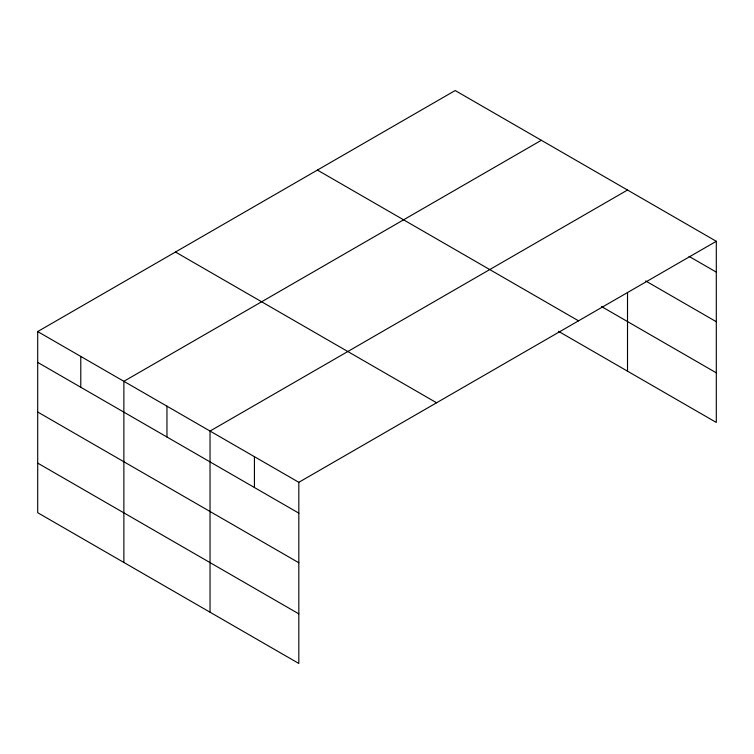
<?xml version="1.0" encoding="UTF-8"?>
<svg xmlns="http://www.w3.org/2000/svg" width="754" height="754" viewBox="0 0 754 754"><rect width="100%" height="100%" fill="white"/><g stroke="black" fill="none" stroke-linecap="round" stroke-linejoin="round"><path stroke-width="1.13" d="M558.384 331.26L716.3 422.438L716.3 241.289L455.18 90.537L37.7 331.562L37.7 512.711L298.82 663.463L298.82 482.315L716.3 241.289M541.353 140.282L123.873 381.317L123.873 562.465M627.516 190.027L210.036 431.062L210.036 612.21M689.062 256.388L716.3 272.119M645.678 280.95L716.3 321.722M601.466 306.529L716.3 372.834M317.415 170.074L578.535 320.827M175.465 252.024L436.585 402.777M37.7 331.562L298.82 482.315M37.7 362.391L298.82 513.154M37.7 412.004L298.82 562.757M37.7 463.107L298.82 613.86M627.516 292.533L627.516 371.175M254.428 456.688L254.428 487.518M166.954 406.189L166.954 437.018M80.782 356.444L80.782 387.273"/></g></svg>
